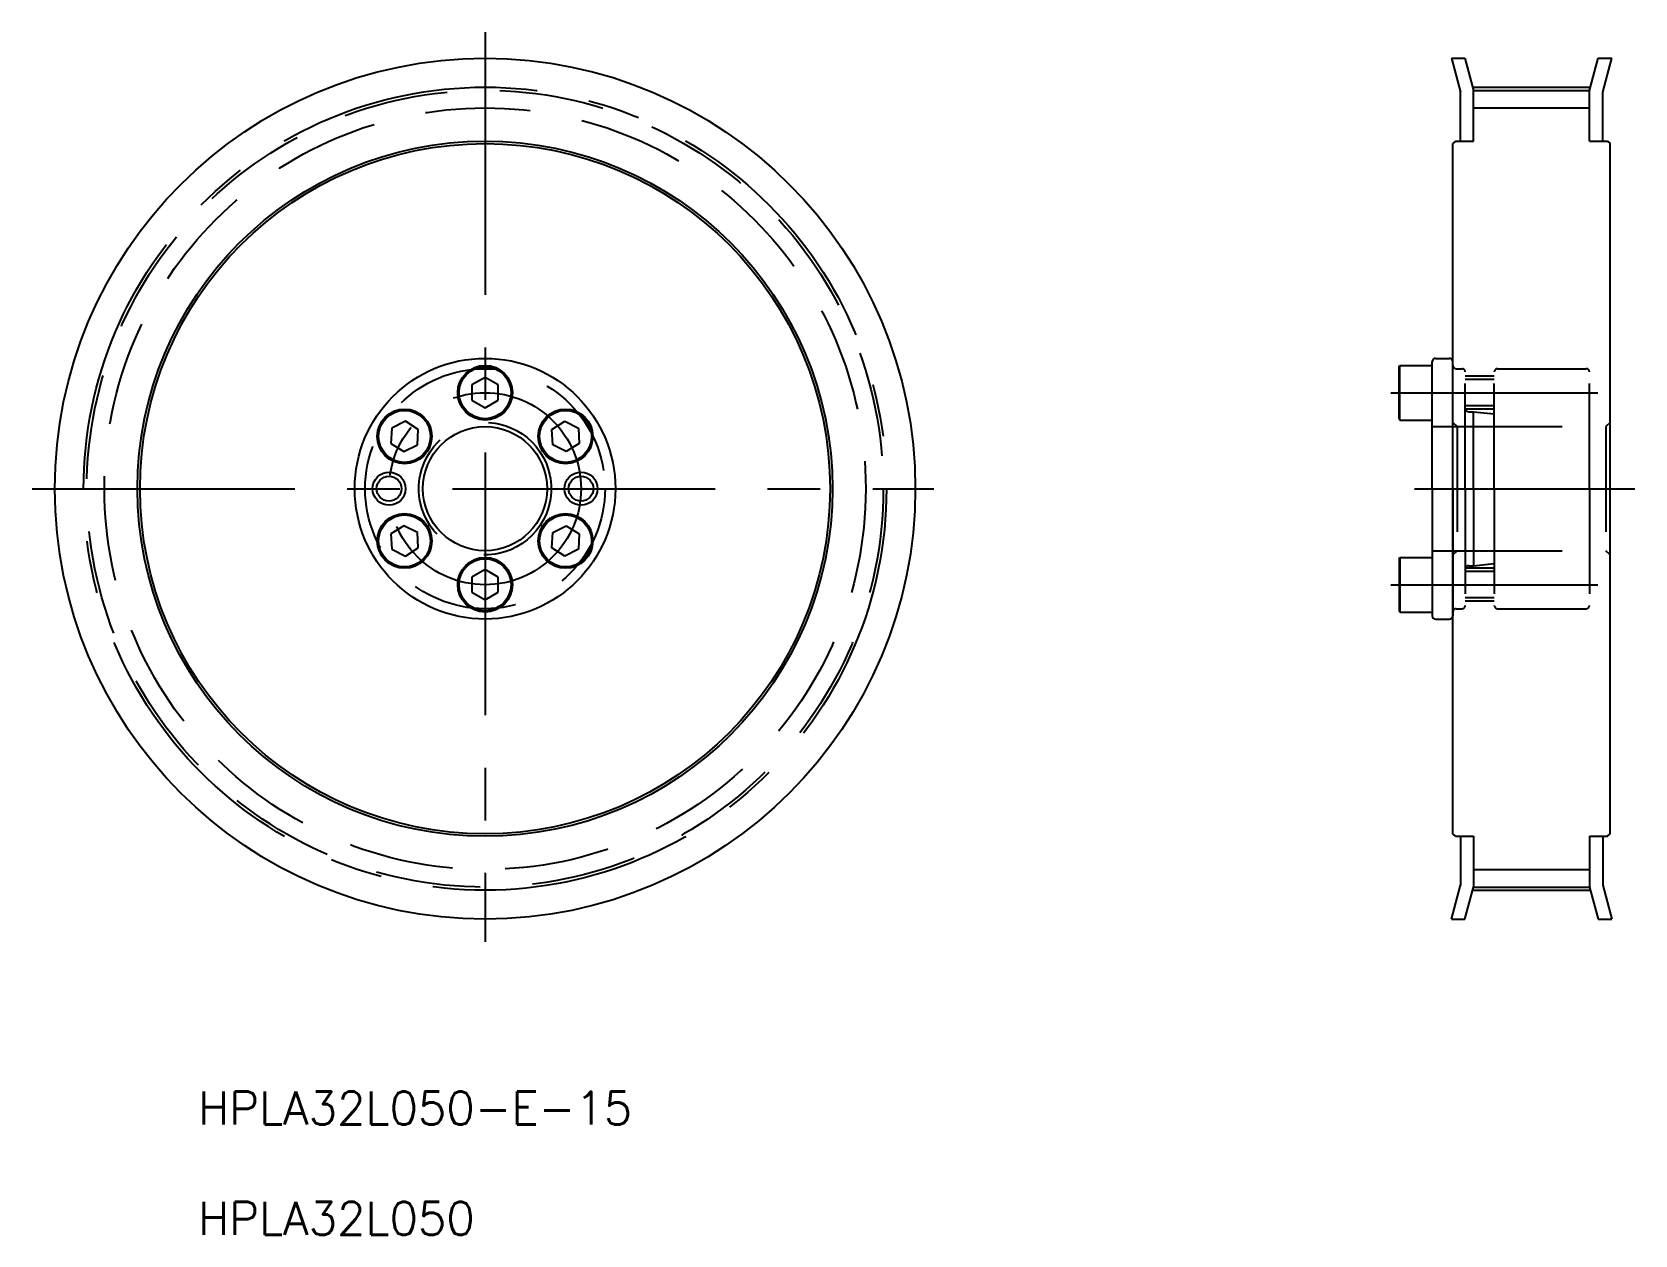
# Model space of a CAD drawing. Extents: x -5 to 189, y 12 to 157.
import ezdxf

# ---------------------------------------------------------------- set-up
doc = ezdxf.new("R2010")
doc.units = 0
doc.linetypes.add('CENTER', pattern=[50.8, 31.75, -6.35, 6.35, -6.35])
doc.linetypes.add('DASHED', pattern=[19.05, 12.7, -6.35])
doc.layers.get('0').update_dxf_attribs({"linetype": 'CONTINUOUS'})
doc.layers.add('CENTER', color=1, linetype='CENTER')
doc.styles.add('MISUMI', font='txt.shx')

# ---------------------------------------------------------------- blocks, each defined once
blk = doc.blocks.new('*U5')
at = {"color": 7, "linetype": 'CONTINUOUS', "style": 'MISUMI'}
for s, p in [('HPLA32L050-E-15', (15.05, 25.31)), ('HPLA32L050', (15.05, 11.98))]:
    blk.add_text(s, height=4, dxfattribs=at).set_placement(p)

msp = doc.modelspace()

# ---------------------------------------------------------------- linework, layer by layer
at = {"color": 7, "linetype": 'CONTINUOUS'}
for p, q in [((166.51, 154.14), (167.6, 150.06)), ((166.51, 154.14), (168.16, 154.14)), ((168.16, 154.14), (169.2, 150.27)), ((183.2, 150.27), (184.24, 154.14)), ((184.24, 154.14), (185.89, 154.14)), ((184.8, 150.06), (185.89, 154.14)), ((167.6, 144.14), (167.6, 150.06)), ((169.2, 150.27), (183.2, 150.27)), ((169.2, 144.14), (169.2, 150.27)), ((183.2, 144.14), (183.2, 150.27)), ((184.8, 144.14), (184.8, 150.06)), ((183.2, 147.21), (183.2, 147.21)), ((183.2, 145.68), (183.2, 145.68)), ((167, 144.14), (166.7, 143.84)), ((166.7, 60.44), (166.7, 143.84)), ((167, 144.14), (169.2, 144.14)), ((183.2, 144.14), (185.4, 144.14)), ((185.4, 144.14), (185.7, 143.84)), ((185.7, 60.44), (185.7, 143.84)), ((160.2, 116.88), (160.29, 117.04)), ((160.2, 110.61), (160.2, 116.88)), ((160.29, 110.44), (160.29, 117.04)), ((160.29, 117.04), (164.2, 117.04)), ((164.2, 102.14), (164.2, 117.49)), ((164.2, 110.44), (164.2, 117.04)), ((164.6, 117.89), (166.3, 117.89)), ((166.7, 102.14), (166.7, 117.49)), ((49.73, 115.59), (48.13, 114.67)), ((48.13, 114.67), (48.13, 112.82)), ((51.33, 114.67), (49.73, 115.59)), ((50.53, 115.13), (50.53, 115.13)), ((50.93, 114.9), (50.93, 114.9)), ((51.33, 112.82), (51.33, 114.67)), ((164.2, 111.74), (164.2, 115.74)), ((48.13, 112.82), (49.73, 111.9)), ((49.73, 111.9), (51.33, 112.82)), ((160.2, 110.61), (160.29, 110.44)), ((160.29, 110.44), (164.2, 110.44)), ((38.45, 109.47), (38.35, 107.62)), ((40.1, 110.31), (38.45, 109.47)), ((41.65, 109.3), (40.1, 110.31)), ((41.55, 107.46), (41.65, 109.3)), ((57.81, 109.3), (59.36, 110.31)), ((57.91, 107.46), (57.81, 109.3)), ((59.36, 110.31), (61.01, 109.47)), ((61.01, 109.47), (61.1, 107.62)), ((38.35, 107.62), (39.9, 106.62)), ((39.9, 106.62), (41.55, 107.46)), ((59.55, 106.62), (57.91, 107.46)), ((61.1, 107.62), (59.55, 106.62)), ((164.2, 102.14), (164.2, 86.79)), ((166.7, 102.14), (166.7, 86.79)), ((39.9, 97.67), (38.35, 96.67)), ((41.55, 96.83), (39.9, 97.67)), ((57.91, 96.83), (59.55, 97.67)), ((59.55, 97.67), (61.1, 96.67)), ((38.35, 96.67), (38.45, 94.82)), ((40.1, 93.98), (41.65, 94.99)), ((41.65, 94.99), (41.55, 96.83)), ((57.81, 94.99), (57.91, 96.83)), ((59.36, 93.98), (57.81, 94.99)), ((61.1, 96.67), (61.01, 94.82)), ((38.45, 94.82), (40.1, 93.98)), ((61.01, 94.82), (59.36, 93.98)), ((160.2, 93.68), (160.29, 93.84)), ((160.2, 93.68), (160.2, 87.41)), ((160.29, 93.84), (164.2, 93.84)), ((160.29, 93.84), (160.29, 87.24)), ((164.2, 93.84), (164.2, 87.24)), ((49.73, 92.39), (48.13, 91.47)), ((48.13, 91.47), (48.13, 89.62)), ((51.33, 91.47), (49.73, 92.39)), ((51.33, 89.62), (51.33, 91.47)), ((164.2, 92.54), (164.2, 88.54)), ((48.13, 89.62), (49.73, 88.7)), ((49.73, 88.7), (51.33, 89.62)), ((160.2, 87.41), (160.29, 87.24)), ((160.29, 87.24), (164.2, 87.24)), ((164.6, 86.39), (166.3, 86.39)), ((167, 60.14), (166.7, 60.44)), ((167, 60.14), (169.2, 60.14)), ((167.6, 60.14), (167.6, 54.23)), ((169.2, 60.14), (169.2, 54.01)), ((183.2, 60.14), (183.2, 54.01)), ((183.2, 60.14), (185.4, 60.14)), ((184.8, 60.14), (184.8, 54.23)), ((185.4, 60.14), (185.7, 60.44)), ((166.51, 50.14), (167.6, 54.23)), ((168.16, 50.14), (169.2, 54.01)), ((169.2, 54.01), (183.2, 54.01)), ((183.2, 54.01), (184.24, 50.14)), ((184.8, 54.23), (185.89, 50.14)), ((166.51, 50.14), (168.16, 50.14)), ((184.24, 50.14), (185.89, 50.14))]:
    msp.add_line(p, q, dxfattribs=at)
at = {"color": 3, "linetype": 'CONTINUOUS'}
for p, q in [((169.2, 148.14), (183.2, 148.14)), ((169.2, 56.14), (183.2, 56.14))]:
    msp.add_line(p, q, dxfattribs=at)
at = {"color": 3, "linetype": 'DASHED'}
for p, q in [((167.11, 116.64), (167.8, 116.64)), ((168.2, 102.14), (168.2, 116.24)), ((171.7, 102.14), (171.7, 116.24)), ((172.1, 116.64), (182.8, 116.64)), ((183.2, 102.14), (183.2, 116.24)), ((171.7, 115.74), (168.2, 115.74)), ((171.7, 115.34), (168.2, 115.34)), ((171.7, 112.14), (168.2, 112.14)), ((171.7, 111.74), (168.21, 111.74)), ((168.61, 111.44), (169.2, 111.44)), ((169.2, 111.44), (171.7, 111.19)), ((169.2, 102.14), (169.2, 111.44)), ((164.2, 109.64), (183.2, 109.64)), ((166.7, 110.14), (167.2, 109.64)), ((167.2, 109.64), (167.2, 94.64)), ((167.2, 109.64), (185.2, 109.64)), ((185.7, 110.14), (185.2, 109.64)), ((185.2, 109.64), (185.2, 94.64)), ((168.2, 102.14), (168.2, 88.04)), ((169.2, 102.14), (169.2, 92.84)), ((171.7, 102.14), (171.7, 88.04)), ((183.2, 102.14), (183.2, 88.04)), ((164.2, 94.64), (183.2, 94.64)), ((166.7, 94.14), (167.2, 94.64)), ((167.2, 94.64), (185.2, 94.64)), ((169.2, 92.84), (171.7, 93.09)), ((185.7, 94.14), (185.2, 94.64)), ((171.7, 92.14), (168.2, 92.14)), ((171.7, 92.54), (168.21, 92.54)), ((168.61, 92.84), (169.2, 92.84)), ((167.11, 87.64), (167.8, 87.64)), ((171.7, 88.94), (168.2, 88.94)), ((171.7, 88.54), (168.2, 88.54)), ((172.1, 87.64), (182.8, 87.64))]:
    msp.add_line(p, q, dxfattribs=at)
at = {"color": 7, "linetype": 'CONTINUOUS'}
for centre, radius in [((49.73, 102.14), 52), ((49.73, 102.14), 42), ((49.73, 102.14), 41.7), ((49.73, 102.14), 15.75), ((49.73, 113.74), 3.3), ((49.73, 113.74), 3.14), ((40, 108.46), 3.3), ((40, 108.46), 3.14), ((59.46, 108.46), 3.3), ((59.46, 108.46), 3.14), ((49.73, 102.14), 7.5), ((38.13, 102.14), 1.5), ((61.33, 102.14), 1.5), ((40, 95.83), 3.3), ((40, 95.83), 3.14), ((59.46, 95.83), 3.3), ((59.46, 95.83), 3.14), ((49.73, 90.54), 3.3), ((49.73, 90.54), 3.14)]:
    msp.add_circle(centre, radius, dxfattribs=at)
at = {"color": 3, "linetype": 'DASHED'}
for radius in [48.13, 46, 14.5, 8]:
    msp.add_circle((49.73, 102.14), radius, dxfattribs=at)
at = {"color": 3}
for centre in [(38.13, 102.14), (61.33, 102.14)]:
    msp.add_circle(centre, 2, dxfattribs=at)
at = {"color": 7, "linetype": 'CONTINUOUS'}
for centre, start, end in [((164.6, 117.49), 90, 180), ((166.3, 117.49), 0, 90), ((164.6, 86.79), 180, 270), ((166.3, 86.79), 270, 0)]:
    msp.add_arc(centre, 0.4, start, end, dxfattribs=at)
at = {"color": 3, "linetype": 'DASHED'}
for centre, radius, start, end in [((167.11, 117.05), 0.41, 180, 270), ((167.8, 116.24), 0.4, 0, 90), ((172.1, 116.24), 0.4, 90, 180), ((182.8, 116.24), 0.4, 0, 90), ((168.61, 111.85), 0.41, 180, 270), ((168.61, 92.43), 0.41, 90, 180), ((167.11, 87.23), 0.41, 90, 180), ((167.8, 88.04), 0.4, 270, 0), ((172.1, 88.04), 0.4, 180, 270), ((182.8, 88.04), 0.4, 270, 0)]:
    msp.add_arc(centre, radius, start, end, dxfattribs=at)
at = {"layer": 'CENTER', "color": 1, "linetype": 'CENTER'}
for p, q in [((49.73, 157.31), (49.73, 47.4)), ((169.1, 150.65), (183.3, 150.65)), ((159.2, 113.74), (184.2, 113.74)), ((-5.02, 102.14), (103.98, 102.14)), ((162.07, 102.14), (188.7, 102.14)), ((159.2, 90.54), (184.2, 90.54)), ((169.1, 53.63), (183.3, 53.63))]:
    msp.add_line(p, q, dxfattribs=at)
for radius in [48.51, 11.6]:
    msp.add_circle((49.73, 102.14), radius, dxfattribs=at)

# ---------------------------------------------------------------- block references
at = {"color": 7, "linetype": 'CONTINUOUS'}
msp.add_blockref('*U5', (0, 0), dxfattribs=at)

doc.saveas('drawing.dxf')
